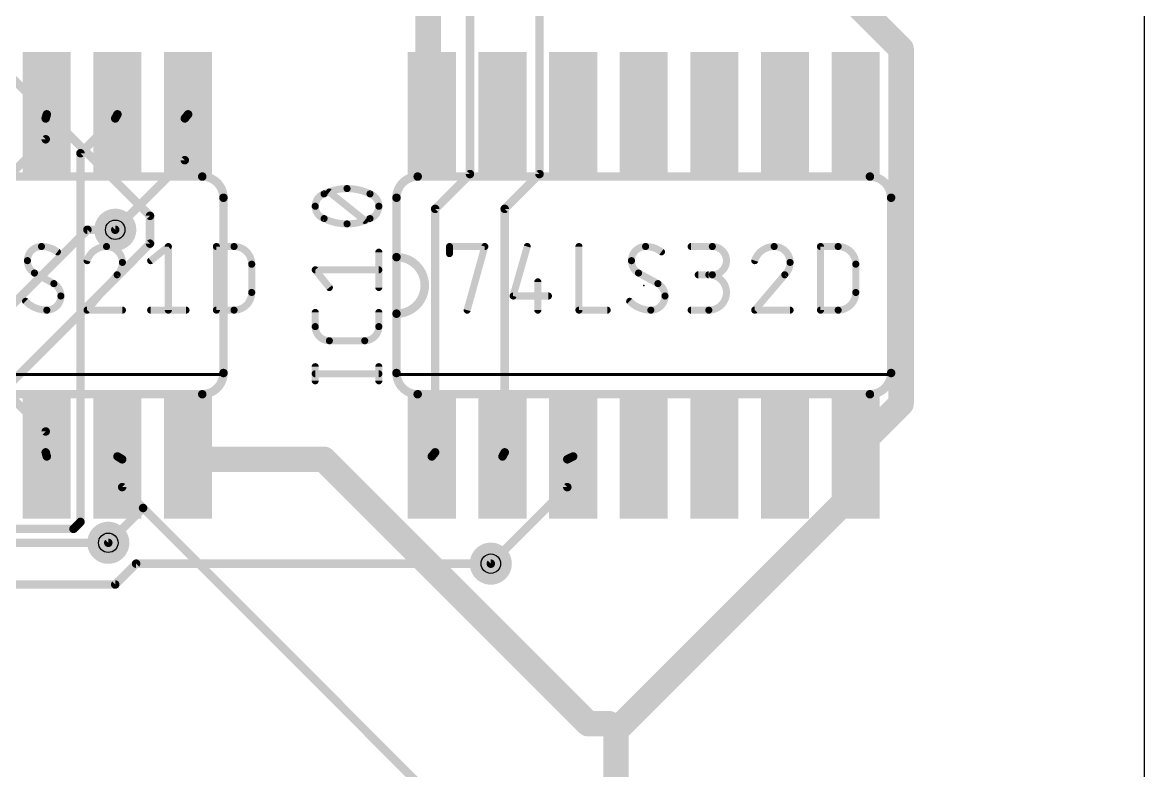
# Model space of a CAD drawing. Extents: x 0 to 200, y 0 to 49.
# Drawn here: x 179.83 to 200, y 24.28 to 37.72 of the extents above; entities that cross this region are included whole.
import ezdxf

# ---------------------------------------------------------------- set-up
doc = ezdxf.new("R2010")
doc.units = 0
for name, color, linetype in [('1', 12, 'CONTINUOUS'), ('16', 132, 'CONTINUOUS'), ('18', 110, 'CONTINUOUS'), ('20', 31, 'CONTINUOUS'), ('21', 253, 'CONTINUOUS'), ('23', 53, 'CONTINUOUS'), ('25', 253, 'CONTINUOUS'), ('27', 253, 'CONTINUOUS'), ('29', 253, 'CONTINUOUS'), ('31', 253, 'CONTINUOUS'), ('44', 253, 'CONTINUOUS'), ('51', 253, 'CONTINUOUS')]:
    doc.layers.add(name, color=color, linetype=linetype)

# ---------------------------------------------------------------- blocks, each defined once
blk = doc.blocks.new('RECT')
blk.add_solid([(-0.5, -0.5), (0.5, -0.5), (-0.5, 0.5), (0.5, 0.5)])
blk = doc.blocks.new('ROUNDV')
at = {"const_width": 0.5}
blk.add_lwpolyline([(0, -0.25, 1), (0, 0.25, 1), (0, -0.25)], format="xyb", dxfattribs=at)

msp = doc.modelspace()

# ---------------------------------------------------------------- linework, layer by layer
at = {"layer": '1'}
for points, const_width in [([(195.625, 37.25), (189.625, 43.25)], 0.4572), ([(187.875, 43.25), (187.875, 35)], 0.1524), ([(189.125, 42.75), (189.125, 35)], 0.1524), ([(187.125, 38.625), (187.125, 36.125)], 0.4572), ([(195.625, 30.875), (195.625, 37.25)], 0.4572), ([(187.125, 36.125), (187.19, 36.0734)], 0.4572), ([(180.25, 36), (180.27, 36.0734)], 0.1524), ([(181.5, 36), (181.54, 36.0734)], 0.1524), ([(182.75, 36), (182.81, 36.0734)], 0.1524), ([(180.25, 35.625), (180.25, 36)], 0.1524), ([(181.5, 36), (180.875, 35.375)], 0.1524), ([(182.75, 35.25), (182.75, 36)], 0.1524), ([(179.125, 34.5), (180.25, 35.625)], 0.1524), ([(180.875, 35.375), (180.875, 28.75)], 0.1524), ([(181.5, 34), (182.75, 35.25)], 0.1524), ([(187.875, 35), (187.25, 34.375)], 0.1524), ([(189.125, 35), (188.5, 34.375)], 0.1524), ([(187.25, 34.375), (187.25, 30)], 0.1524), ([(188.5, 34.375), (188.5, 30)], 0.1524), ([(178.375, 32.25), (180.25, 30.375)], 0.1524), ([(194.875, 30.125), (195.625, 30.875)], 0.4572), ([(180.25, 30.375), (180.25, 30)], 0.1524), ([(194.875, 30.125), (194.81, 29.9266)], 0.4572), ([(180.25, 30), (180.27, 29.9266)], 0.1524), ([(182.875, 29.875), (182.81, 29.9266)], 0.4572), ([(185.25, 29.875), (182.875, 29.875)], 0.4572), ([(190, 25.125), (185.25, 29.875)], 0.4572), ([(187.25, 30), (187.19, 29.9266)], 0.1524), ([(188.5, 30), (188.46, 29.9266)], 0.1524), ([(194.75, 29.875), (194.81, 29.9266)], 0.4572), ([(194.75, 29.875), (194.75, 29.25)], 0.4572), ([(181.625, 29.875), (181.54, 29.9266)], 0.1524), ([(181.625, 29.875), (181.625, 29.375)], 0.1524), ([(189.625, 29.875), (189.73, 29.9266)], 0.1524), ([(189.625, 29.375), (189.625, 29.875)], 0.1524), ([(181.625, 29.375), (182, 29)], 0.1524), ([(188.25, 28), (189.625, 29.375)], 0.1524), ([(194.75, 29.25), (190.5, 25)], 0.4572), ([(182, 29), (181.375, 28.375)], 0.1524), ([(182, 29), (188.75, 22.25)], 0.1524), ([(180.75, 28.625), (176, 28.625)], 0.1524), ([(180.875, 28.75), (180.75, 28.625)], 0.1524), ([(190.375, 25.125), (190, 25.125)], 0.4572), ([(190.375, 25.125), (190.5, 25)], 0.4572), ([(190.5, 25), (190.5, 7.625)], 0.4572)]:
    msp.add_lwpolyline(points, dxfattribs=dict(at, const_width=const_width))
for points, const_width in [([(195.7393, 37.25, 1), (195.5107, 37.25)], 0.2286), ([(195.5442, 37.1692, 1), (195.7058, 37.3308)], 0.2286), ([(187.1961, 36.2145, 1), (187.0539, 36.0355)], 0.2286), ([(180.3068, 36.0634, 1), (180.2332, 36.0834)], 0.0762), ([(181.5735, 36.0552, 1), (181.5065, 36.0916)], 0.0762), ([(182.8395, 36.0493, 1), (182.7805, 36.0975)], 0.0762), ([(187.0107, 36.125, 1), (187.2393, 36.125)], 0.2286), ([(187.1189, 35.9839, 1), (187.2611, 36.1629)], 0.2286), ([(180.2881, 36, 1), (180.2119, 36)], 0.0762), ([(180.2132, 36.01, 1), (180.2868, 35.99)], 0.0762), ([(181.4665, 36.0182, 1), (181.5335, 35.9818)], 0.0762), ([(181.5269, 35.9731, 1), (181.4731, 36.0269)], 0.0762), ([(182.7881, 36, 1), (182.7119, 36)], 0.0762), ([(182.7205, 36.0241, 1), (182.7795, 35.9759)], 0.0762), ([(180.2769, 35.5981, 1), (180.2231, 35.6519)], 0.0762), ([(180.2119, 35.625, 1), (180.2881, 35.625)], 0.0762), ([(180.9131, 35.375, 1), (180.8369, 35.375)], 0.0762), ([(180.8481, 35.4019, 1), (180.9019, 35.3481)], 0.0762), ([(182.7769, 35.2231, 1), (182.7231, 35.2769)], 0.0762), ([(182.7119, 35.25, 1), (182.7881, 35.25)], 0.0762), ([(187.8369, 35, 1), (187.9131, 35)], 0.0762), ([(187.9019, 34.9731, 1), (187.8481, 35.0269)], 0.0762), ([(189.0869, 35, 1), (189.1631, 35)], 0.0762), ([(189.1519, 34.9731, 1), (189.0981, 35.0269)], 0.0762), ([(187.2881, 34.375, 1), (187.2119, 34.375)], 0.0762), ([(187.2231, 34.4019, 1), (187.2769, 34.3481)], 0.0762), ([(188.5381, 34.375, 1), (188.4619, 34.375)], 0.0762), ([(188.4731, 34.4019, 1), (188.5269, 34.3481)], 0.0762), ([(181.4731, 34.0269, 1), (181.5269, 33.9731)], 0.0762), ([(195.7058, 30.7942, 1), (195.5442, 30.9558)], 0.2286), ([(195.5107, 30.875, 1), (195.7393, 30.875)], 0.2286), ([(180.2881, 30.375, 1), (180.2119, 30.375)], 0.0762), ([(180.2231, 30.3481, 1), (180.2769, 30.4019)], 0.0762), ([(194.7942, 30.2058, 1), (194.9558, 30.0442)], 0.2286), ([(194.9836, 30.0894, 1), (194.7664, 30.1606)], 0.2286), ([(180.2868, 30.01, 1), (180.2132, 29.99)], 0.0762), ([(182.8811, 30.0161, 1), (182.7389, 29.8371)], 0.2286), ([(182.875, 29.9893, 1), (182.875, 29.7607)], 0.2286), ([(182.8039, 29.7855, 1), (182.9461, 29.9645)], 0.2286), ([(185.3308, 29.9558, 1), (185.1692, 29.7942)], 0.2286), ([(185.25, 29.7607, 1), (185.25, 29.9893)], 0.2286), ([(187.2795, 29.9759, 1), (187.2205, 30.0241)], 0.0762), ([(188.5335, 29.9818, 1), (188.4665, 30.0182)], 0.0762), ([(194.8643, 29.875, 1), (194.6357, 29.875)], 0.2286), ([(194.6755, 29.9617, 1), (194.8245, 29.7883)], 0.2286), ([(194.7014, 29.9622, 1), (194.9186, 29.891)], 0.2286), ([(194.8845, 29.8399, 1), (194.7355, 30.0133)], 0.2286), ([(180.2119, 30, 1), (180.2881, 30)], 0.0762), ([(180.2332, 29.9166, 1), (180.3068, 29.9366)], 0.0762), ([(181.5598, 29.9592, 1), (181.5202, 29.894)], 0.0762), ([(181.6631, 29.875, 1), (181.5869, 29.875)], 0.0762), ([(181.6052, 29.8424, 1), (181.6448, 29.9076)], 0.0762), ([(187.1605, 29.9507, 1), (187.2195, 29.9025)], 0.0762), ([(187.2119, 30, 1), (187.2881, 30)], 0.0762), ([(188.4265, 29.9448, 1), (188.4935, 29.9084)], 0.0762), ([(188.4619, 30, 1), (188.5381, 30)], 0.0762), ([(189.6631, 29.875, 1), (189.5869, 29.875)], 0.0762), ([(189.6082, 29.9092, 1), (189.6418, 29.8408)], 0.0762), ([(189.7468, 29.8924, 1), (189.7132, 29.9608)], 0.0762), ([(181.6519, 29.4019, 1), (181.5981, 29.3481)], 0.0762), ([(189.6519, 29.3481, 1), (189.5981, 29.4019)], 0.0762), ([(194.8308, 29.1692, 1), (194.6692, 29.3308)], 0.2286), ([(181.5869, 29.375, 1), (181.6631, 29.375)], 0.0762), ([(189.5869, 29.375, 1), (189.6631, 29.375)], 0.0762), ([(194.6357, 29.25, 1), (194.8643, 29.25)], 0.2286), ([(182.0269, 29.0269, 1), (181.9731, 28.9731)], 0.0762), ([(182.0269, 28.9731, 1), (181.9731, 29.0269)], 0.0762), ([(181.9731, 28.9731, 1), (182.0269, 29.0269)], 0.0762), ([(180.7231, 28.6519, 1), (180.7769, 28.5981)], 0.0762), ([(180.75, 28.5869, 1), (180.75, 28.6631)], 0.0762), ([(180.8369, 28.75, 1), (180.9131, 28.75)], 0.0762), ([(180.9019, 28.7231, 1), (180.8481, 28.7769)], 0.0762), ([(181.3481, 28.4019, 1), (181.4019, 28.3481)], 0.0762), ([(188.2231, 28.0269, 1), (188.2769, 27.9731)], 0.0762), ([(190, 25.2393, 1), (190, 25.0107)], 0.2286), ([(189.9192, 25.0442, 1), (190.0808, 25.2058)], 0.2286), ([(190.4558, 25.2058, 1), (190.2942, 25.0442)], 0.2286), ([(190.375, 25.0107, 1), (190.375, 25.2393)], 0.2286), ([(190.6143, 25, 1), (190.3857, 25)], 0.2286), ([(190.4192, 25.0808, 1), (190.5808, 24.9192)], 0.2286), ([(190.4192, 24.9192, 1), (190.5808, 25.0808)], 0.2286)]:
    msp.add_lwpolyline(points, format="xyb", dxfattribs=dict(at, const_width=const_width))
at = {"layer": '16', "const_width": 0.1524}
for points in [[(179.375, 37), (182.125, 34.25)], [(182.125, 34.25), (182.125, 33.75)], [(177.875, 30.875), (181, 34)], [(181, 34), (181.5, 34)], [(182.125, 33.75), (178.875, 30.5)], [(181.375, 28.375), (169.625, 28.375)], [(181.5, 27.625), (181.875, 28)], [(181.875, 28), (188.25, 28)], [(164, 27.625), (181.5, 27.625)]]:
    msp.add_lwpolyline(points, dxfattribs=at)
at = {"layer": '16', "const_width": 0.0762}
for points in [[(182.1631, 34.25, 1), (182.0869, 34.25)], [(182.0981, 34.2231, 1), (182.1519, 34.2769)], [(181, 34.0381, 1), (181, 33.9619)], [(181.0269, 33.9731, 1), (180.9731, 34.0269)], [(181.5, 33.9619, 1), (181.5, 34.0381)], [(182.0869, 33.75, 1), (182.1631, 33.75)], [(182.1519, 33.7231, 1), (182.0981, 33.7769)], [(181.375, 28.3369, 1), (181.375, 28.4131)], [(181.875, 28.0381, 1), (181.875, 27.9619)], [(181.9019, 27.9731, 1), (181.8481, 28.0269)], [(188.25, 27.9619, 1), (188.25, 28.0381)], [(181.4731, 27.6519, 1), (181.5269, 27.5981)], [(181.5, 27.5869, 1), (181.5, 27.6631)]]:
    msp.add_lwpolyline(points, format="xyb", dxfattribs=at)
at = {"layer": '20'}
msp.add_line((200, 0), (200, 48), dxfattribs=at)
at = {"layer": '21'}
for points, const_width in [([(183.064, 34.9558), (174.936, 34.9558)], 0.1524), ([(195.064, 34.9558), (186.936, 34.9558)], 0.1524), ([(183.445, 31.4252), (183.445, 34.5748)], 0.1524), ([(186.555, 34.5748), (186.555, 33.508)], 0.1524), ([(195.445, 31.4252), (195.445, 34.5748)], 0.1524), ([(186.555, 33.508), (186.555, 32.492)], 0.1524), ([(186.555, 32.492), (186.555, 31.4252)], 0.1524), ([(174.555, 31.3998), (183.445, 31.3998)], 0.0508), ([(186.555, 31.3998), (195.445, 31.3998)], 0.0508), ([(174.936, 31.0442), (183.064, 31.0442)], 0.1524), ([(186.936, 31.0442), (195.064, 31.0442)], 0.1524)]:
    msp.add_lwpolyline(points, dxfattribs=dict(at, const_width=const_width))
for points, const_width in [([(183.445, 34.5748, 0.4142), (183.064, 34.9558)], 0.1524), ([(183.064, 34.9939, 1), (183.064, 34.9177)], 0.0762), ([(183.064, 34.9177, 1), (183.064, 34.9939)], 0.0762), ([(186.936, 34.9558, 0.4142), (186.555, 34.5748)], 0.1524), ([(186.936, 34.9939, 1), (186.936, 34.9177)], 0.0762), ([(186.936, 34.9177, 1), (186.936, 34.9939)], 0.0762), ([(195.445, 34.5748, 0.4142), (195.064, 34.9558)], 0.1524), ([(195.064, 34.9939, 1), (195.064, 34.9177)], 0.0762), ([(195.064, 34.9177, 1), (195.064, 34.9939)], 0.0762), ([(183.4831, 34.5748, 1), (183.4069, 34.5748)], 0.0762), ([(183.4069, 34.5748, 1), (183.4831, 34.5748)], 0.0762), ([(186.5931, 34.5748, 1), (186.5169, 34.5748)], 0.0762), ([(186.5169, 34.5748, 1), (186.5931, 34.5748)], 0.0762), ([(195.4831, 34.5748, 1), (195.4069, 34.5748)], 0.0762), ([(195.4069, 34.5748, 1), (195.4831, 34.5748)], 0.0762), ([(186.5931, 33.508, 1), (186.5169, 33.508)], 0.0762), ([(186.555, 32.492, 1), (186.555, 33.508)], 0.1524), ([(186.555, 33.5461, 1), (186.555, 33.4699)], 0.0762), ([(186.5169, 33.508, 1), (186.5931, 33.508)], 0.0762), ([(186.5931, 32.492, 1), (186.5169, 32.492)], 0.0762), ([(186.555, 32.5301, 1), (186.555, 32.4539)], 0.0762), ([(186.5169, 32.492, 1), (186.5931, 32.492)], 0.0762), ([(183.064, 31.0442, 0.4142), (183.445, 31.4252)], 0.1524), ([(183.4831, 31.4252, 1), (183.4069, 31.4252)], 0.0762), ([(183.4069, 31.4252, 1), (183.4831, 31.4252)], 0.0762), ([(186.555, 31.4252, 0.4142), (186.936, 31.0442)], 0.1524), ([(186.5931, 31.4252, 1), (186.5169, 31.4252)], 0.0762), ([(186.5169, 31.4252, 1), (186.5931, 31.4252)], 0.0762), ([(195.064, 31.0442, 0.4142), (195.445, 31.4252)], 0.1524), ([(195.4831, 31.4252, 1), (195.4069, 31.4252)], 0.0762), ([(195.4069, 31.4252, 1), (195.4831, 31.4252)], 0.0762), ([(183.445, 31.3871, 1), (183.445, 31.4125)], 0.0254), ([(186.555, 31.4125, 1), (186.555, 31.3871)], 0.0254), ([(195.445, 31.3871, 1), (195.445, 31.4125)], 0.0254), ([(183.064, 31.0823, 1), (183.064, 31.0061)], 0.0762), ([(183.064, 31.0061, 1), (183.064, 31.0823)], 0.0762), ([(186.936, 31.0823, 1), (186.936, 31.0061)], 0.0762), ([(186.936, 31.0061, 1), (186.936, 31.0823)], 0.0762), ([(195.064, 31.0823, 1), (195.064, 31.0061)], 0.0762), ([(195.064, 31.0061, 1), (195.064, 31.0823)], 0.0762)]:
    msp.add_lwpolyline(points, format="xyb", dxfattribs=dict(at, const_width=const_width))
at = {"layer": '23'}
msp.add_point((191, 33), dxfattribs=at)
at = {"layer": '25'}
for points, const_width in [([(185.2533, 34.6446, 0.3205), (185.0945, 34.4224)], 0.127), ([(185.2393, 34.6732, 1), (185.2672, 34.6161)], 0.0635), ([(185.666, 34.7399, 0.1139), (185.2533, 34.6446)], 0.127), ([(185.2635, 34.6146, 1), (185.243, 34.6747)], 0.0635), ([(185.3683, 34.7012, 1), (185.3287, 34.6516)], 0.0635), ([(186.0788, 34.6446, 0.1139), (185.666, 34.7399)], 0.127), ([(185.666, 34.7716, 1), (185.666, 34.7081)], 0.0635), ([(185.666, 34.7081, 1), (185.666, 34.7716)], 0.0635), ([(186.089, 34.6747, 1), (186.0685, 34.6146)], 0.0635), ([(186.2375, 34.4224, 0.3205), (186.0788, 34.6446)], 0.127), ([(186.0648, 34.6161, 1), (186.0927, 34.6732)], 0.0635), ([(185.0945, 34.4224, 0.3205), (185.2533, 34.2001)], 0.127), ([(185.1262, 34.4224, 1), (185.0628, 34.4224)], 0.0635), ([(185.0628, 34.4224, 1), (185.1262, 34.4224)], 0.0635), ([(186.0788, 34.2001, 0.3205), (186.2375, 34.4224)], 0.127), ([(186.2692, 34.4224, 1), (186.2058, 34.4224)], 0.0635), ([(186.2058, 34.4224, 1), (186.2692, 34.4224)], 0.0635), ([(185.2672, 34.2287, 1), (185.2393, 34.1716)], 0.0635), ([(185.2533, 34.2001, 0.1139), (185.666, 34.1049)], 0.127), ([(185.243, 34.1701, 1), (185.2635, 34.2302)], 0.0635), ([(185.666, 34.1049, 0.1139), (186.0788, 34.2001)], 0.127), ([(185.666, 34.1366, 1), (185.666, 34.0731)], 0.0635), ([(185.666, 34.0731, 1), (185.666, 34.1366)], 0.0635), ([(185.9637, 34.1436, 1), (186.0033, 34.1932)], 0.0635), ([(186.0685, 34.2302, 1), (186.089, 34.1701)], 0.0635), ([(186.0927, 34.1716, 1), (186.0648, 34.2287)], 0.0635), ([(186.2692, 33.5969, 1), (186.2058, 33.5969)], 0.0635), ([(185.1193, 33.2992, 1), (185.0697, 33.2596)], 0.0635), ([(185.0945, 33.3111, 1), (185.0945, 33.2476)], 0.0635), ([(186.2375, 33.2476, 1), (186.2375, 33.3111)], 0.0635), ([(185.3237, 32.9421, 1), (185.3733, 32.9817)], 0.0635), ([(186.2058, 32.9619, 1), (186.2692, 32.9619)], 0.0635), ([(185.1262, 32.5137, 1), (185.0628, 32.5137)], 0.0635), ([(186.2692, 32.5137, 1), (186.2058, 32.5137)], 0.0635), ([(185.0945, 32.2597, 0.4142), (185.3485, 32.0057)], 0.127), ([(185.1262, 32.2597, 1), (185.0628, 32.2597)], 0.0635), ([(185.0628, 32.2597, 1), (185.1262, 32.2597)], 0.0635), ([(185.9835, 32.0057, 0.4142), (186.2375, 32.2597)], 0.127), ([(186.2692, 32.2597, 1), (186.2058, 32.2597)], 0.0635), ([(186.2058, 32.2597, 1), (186.2692, 32.2597)], 0.0635), ([(185.3485, 32.0374, 1), (185.3485, 31.9739)], 0.0635), ([(185.3485, 31.9739, 1), (185.3485, 32.0374)], 0.0635), ([(185.9835, 32.0374, 1), (185.9835, 31.9739)], 0.0635), ([(185.9835, 31.9739, 1), (185.9835, 32.0374)], 0.0635), ([(185.0945, 31.4443, 1), (185.0945, 31.3808)], 0.0635), ([(185.1262, 31.5395, 1), (185.0628, 31.5395)], 0.0635), ([(186.2692, 31.5395, 1), (186.2058, 31.5395)], 0.0635), ([(186.2375, 31.3808, 1), (186.2375, 31.4443)], 0.0635), ([(185.0628, 31.2855, 1), (185.1262, 31.2855)], 0.0635), ([(186.2058, 31.2855, 1), (186.2692, 31.2855)], 0.0635)]:
    msp.add_lwpolyline(points, format="xyb", dxfattribs=dict(at, const_width=const_width))
at = {"layer": '25', "const_width": 0.127}
for points in [[(185.9835, 34.1684), (185.3485, 34.6764)], [(186.2375, 32.9619), (186.2375, 33.5969)], [(185.3485, 32.9619), (185.0945, 33.2794)], [(185.0945, 33.2794), (186.2375, 33.2794)], [(185.0945, 32.2597), (185.0945, 32.5137)], [(186.2375, 32.5137), (186.2375, 32.2597)], [(185.9835, 32.0057), (185.3485, 32.0057)], [(185.0945, 31.2855), (185.0945, 31.5395)], [(185.0945, 31.4125), (186.2375, 31.4125)], [(186.2375, 31.2855), (186.2375, 31.5395)]]:
    msp.add_lwpolyline(points, dxfattribs=at)
at = {"layer": '27'}
for points, const_width in [([(180.1747, 33.6985, 0.4142), (179.9207, 33.4445)], 0.127), ([(180.1747, 33.7303, 1), (180.1747, 33.6668)], 0.0635), ([(180.4605, 33.6033, 0.1623), (180.1747, 33.6985)], 0.127), ([(180.1747, 33.6668, 1), (180.1747, 33.7303)], 0.0635), ([(181.3431, 33.6985, 0.3252), (180.9939, 33.4445)], 0.127), ([(181.3431, 33.7303, 1), (181.3431, 33.6668)], 0.0635), ([(181.6289, 33.4128, 0.4142), (181.3431, 33.6985)], 0.127), ([(181.3431, 33.6668, 1), (181.3431, 33.7303)], 0.0635), ([(182.4861, 33.6985, 1), (182.4226, 33.6985)], 0.0635), ([(182.4742, 33.6737, 1), (182.4346, 33.7233)], 0.0635), ([(183.318, 33.7303, 1), (183.318, 33.6668)], 0.0635), ([(183.3497, 33.6985, 1), (183.2862, 33.6985)], 0.0635), ([(183.6355, 33.7303, 1), (183.6355, 33.6668)], 0.0635), ([(183.953, 33.381, 0.4142), (183.6355, 33.6985)], 0.127), ([(183.6355, 33.6668, 1), (183.6355, 33.7303)], 0.0635), ([(187.5075, 33.7303, 1), (187.5075, 33.6668)], 0.0635), ([(187.5393, 33.6985, 1), (187.4758, 33.6985)], 0.0635), ([(188.1731, 33.69, 1), (188.1119, 33.707)], 0.0635), ([(188.1425, 33.6668, 1), (188.1425, 33.7303)], 0.0635), ([(188.935, 33.6898, 1), (188.874, 33.7072)], 0.0635), ([(189.8659, 33.6985, 1), (189.8024, 33.6985)], 0.0635), ([(191.0317, 33.6985, 0.4142), (190.7777, 33.4445)], 0.127), ([(191.0317, 33.7303, 1), (191.0317, 33.6668)], 0.0635), ([(191.3175, 33.6033, 0.1623), (191.0317, 33.6985)], 0.127), ([(191.0317, 33.6668, 1), (191.0317, 33.7303)], 0.0635), ([(191.8509, 33.7303, 1), (191.8509, 33.6668)], 0.0635), ([(192.2319, 33.7303, 1), (192.2319, 33.6668)], 0.0635), ([(192.2319, 33.1905, 1), (192.2319, 33.6985)], 0.127), ([(192.2319, 33.6668, 1), (192.2319, 33.7303)], 0.0635), ([(193.3431, 33.6985, 0.3252), (192.9939, 33.4445)], 0.127), ([(193.3431, 33.7303, 1), (193.3431, 33.6668)], 0.0635), ([(193.6289, 33.4128, 0.4142), (193.3431, 33.6985)], 0.127), ([(193.3431, 33.6668, 1), (193.3431, 33.7303)], 0.0635), ([(194.175, 33.7303, 1), (194.175, 33.6668)], 0.0635), ([(194.2067, 33.6985, 1), (194.1432, 33.6985)], 0.0635), ([(194.4925, 33.7303, 1), (194.4925, 33.6668)], 0.0635), ([(194.81, 33.381, 0.4142), (194.4925, 33.6985)], 0.127), ([(194.4925, 33.6668, 1), (194.4925, 33.7303)], 0.0635), ([(179.9207, 33.4445, 0.2656), (180.0477, 33.2223)], 0.127), ([(179.9525, 33.4445, 1), (179.889, 33.4445)], 0.0635), ([(180.4414, 33.5779, 1), (180.4795, 33.6286)], 0.0635), ([(180.9637, 33.4543, 1), (181.0241, 33.4347)], 0.0635), ([(182.1171, 33.4693, 1), (182.1567, 33.4197)], 0.0635), ([(187.4758, 33.5715, 1), (187.5393, 33.5715)], 0.0635), ([(190.7777, 33.4445, 0.2656), (190.9047, 33.2223)], 0.127), ([(190.8095, 33.4445, 1), (190.746, 33.4445)], 0.0635), ([(191.2984, 33.5779, 1), (191.3365, 33.6286)], 0.0635), ([(192.9637, 33.4543, 1), (193.0241, 33.4347)], 0.0635), ([(179.889, 33.4445, 1), (179.9525, 33.4445)], 0.0635), ([(180.063, 33.2501, 1), (180.0325, 33.1944)], 0.0635), ([(180.0316, 33.1949, 1), (180.0639, 33.2496)], 0.0635), ([(181.5336, 33.1905, 0.2053), (181.6289, 33.4128)], 0.127), ([(181.6606, 33.4128, 1), (181.5971, 33.4127)], 0.0635), ([(181.5971, 33.4128, 1), (181.6606, 33.4128)], 0.0635), ([(183.9847, 33.381, 1), (183.9212, 33.381)], 0.0635), ([(183.9212, 33.381, 1), (183.9847, 33.381)], 0.0635), ([(190.746, 33.4445, 1), (190.8095, 33.4445)], 0.0635), ([(190.92, 33.2501, 1), (190.8895, 33.1944)], 0.0635), ([(190.8886, 33.1949, 1), (190.9209, 33.2496)], 0.0635), ([(193.5336, 33.1905, 0.2053), (193.6289, 33.4128)], 0.127), ([(193.6606, 33.4128, 1), (193.5971, 33.4127)], 0.0635), ([(193.5971, 33.4128, 1), (193.6606, 33.4128)], 0.0635), ([(194.8417, 33.381, 1), (194.7782, 33.381)], 0.0635), ([(194.7782, 33.381, 1), (194.8417, 33.381)], 0.0635), ([(180.524, 32.8095, 0.2656), (180.397, 33.0318)], 0.127), ([(180.4131, 33.0591, 1), (180.3809, 33.0044)], 0.0635), ([(180.3818, 33.0039, 1), (180.4122, 33.0596)], 0.0635), ([(181.5118, 33.2135, 1), (181.5555, 33.1675)], 0.0635), ([(181.5578, 33.1699, 1), (181.5095, 33.2111)], 0.0635), ([(189.1267, 33.0635, 1), (189.0633, 33.0635)], 0.0635), ([(191.381, 32.8095, 0.2656), (191.254, 33.0318)], 0.127), ([(191.2701, 33.0591, 1), (191.2379, 33.0044)], 0.0635), ([(191.2388, 33.0039, 1), (191.2692, 33.0596)], 0.0635), ([(191.9779, 33.2223, 1), (191.9779, 33.1587)], 0.0635), ([(192.1684, 33.2223, 1), (192.1684, 33.1587)], 0.0635), ([(192.1684, 32.5555, 1), (192.1684, 33.1905)], 0.127), ([(192.2319, 33.2223, 1), (192.2319, 33.1587)], 0.0635), ([(192.2319, 33.1587, 1), (192.2319, 33.2223)], 0.0635), ([(193.5118, 33.2135, 1), (193.5555, 33.1675)], 0.0635), ([(193.5578, 33.1699, 1), (193.5095, 33.2111)], 0.0635), ([(183.6355, 32.5555, 0.4142), (183.953, 32.873)], 0.127), ([(183.9847, 32.873, 1), (183.9212, 32.873)], 0.0635), ([(183.9212, 32.873, 1), (183.9847, 32.873)], 0.0635), ([(194.4925, 32.5555, 0.4142), (194.81, 32.873)], 0.127), ([(194.8417, 32.873, 1), (194.7782, 32.873)], 0.0635), ([(194.7782, 32.873, 1), (194.8417, 32.873)], 0.0635), ([(179.889, 32.7142, 0.2), (180.27, 32.5555)], 0.127), ([(179.9115, 32.7366, 1), (179.8665, 32.6919)], 0.0635), ([(180.27, 32.5555, 0.4142), (180.524, 32.8095)], 0.127), ([(180.5557, 32.8095, 1), (180.4922, 32.8095)], 0.0635), ([(180.4922, 32.8095, 1), (180.5557, 32.8095)], 0.0635), ([(188.6505, 32.8413, 1), (188.6505, 32.7777)], 0.0635), ([(188.62, 32.8182, 1), (188.681, 32.8008)], 0.0635), ([(189.2855, 32.7777, 1), (189.2855, 32.8413)], 0.0635), ([(190.746, 32.7142, 0.2), (191.127, 32.5555)], 0.127), ([(190.7685, 32.7366, 1), (190.7235, 32.6919)], 0.0635), ([(191.127, 32.5555, 0.4142), (191.381, 32.8095)], 0.127), ([(191.4127, 32.8095, 1), (191.3492, 32.8095)], 0.0635), ([(191.3492, 32.8095, 1), (191.4127, 32.8095)], 0.0635), ([(180.27, 32.5873, 1), (180.27, 32.5237)], 0.0635), ([(180.27, 32.5237, 1), (180.27, 32.5873)], 0.0635), ([(180.9939, 32.5873, 1), (180.9939, 32.5237)], 0.0635), ([(180.9697, 32.5761, 1), (181.0181, 32.5349)], 0.0635), ([(181.6289, 32.5237, 1), (181.6289, 32.5873)], 0.0635), ([(182.1369, 32.5873, 1), (182.1369, 32.5237)], 0.0635), ([(182.4226, 32.5555, 1), (182.4861, 32.5555)], 0.0635), ([(182.7719, 32.5237, 1), (182.7719, 32.5873)], 0.0635), ([(183.318, 32.5873, 1), (183.318, 32.5237)], 0.0635), ([(183.2862, 32.5555, 1), (183.3497, 32.5555)], 0.0635), ([(183.6355, 32.5873, 1), (183.6355, 32.5237)], 0.0635), ([(183.6355, 32.5237, 1), (183.6355, 32.5873)], 0.0635), ([(187.7944, 32.564, 1), (187.8556, 32.547)], 0.0635), ([(189.0633, 32.5555, 1), (189.1267, 32.5555)], 0.0635), ([(189.8341, 32.5873, 1), (189.8341, 32.5237)], 0.0635), ([(189.8024, 32.5555, 1), (189.8659, 32.5555)], 0.0635), ([(190.3421, 32.5237, 1), (190.3421, 32.5873)], 0.0635), ([(191.127, 32.5873, 1), (191.127, 32.5237)], 0.0635), ([(191.127, 32.5237, 1), (191.127, 32.5873)], 0.0635), ([(191.8509, 32.5873, 1), (191.8509, 32.5237)], 0.0635), ([(192.1684, 32.5873, 1), (192.1684, 32.5237)], 0.0635), ([(192.1684, 32.5237, 1), (192.1684, 32.5873)], 0.0635), ([(192.9939, 32.5873, 1), (192.9939, 32.5237)], 0.0635), ([(192.9697, 32.5761, 1), (193.0181, 32.5349)], 0.0635), ([(193.6289, 32.5237, 1), (193.6289, 32.5873)], 0.0635), ([(194.175, 32.5873, 1), (194.175, 32.5237)], 0.0635), ([(194.1432, 32.5555, 1), (194.2067, 32.5555)], 0.0635), ([(194.4925, 32.5873, 1), (194.4925, 32.5237)], 0.0635), ([(194.4925, 32.5237, 1), (194.4925, 32.5873)], 0.0635)]:
    msp.add_lwpolyline(points, format="xyb", dxfattribs=dict(at, const_width=const_width))
at = {"layer": '27', "const_width": 0.127}
for points in [[(182.1369, 33.4445), (182.4544, 33.6985)], [(182.4544, 33.6985), (182.4544, 32.5555)], [(183.318, 32.5555), (183.318, 33.6985)], [(183.318, 33.6985), (183.6355, 33.6985)], [(187.5075, 33.5715), (187.5075, 33.6985)], [(187.5075, 33.6985), (188.1425, 33.6985)], [(188.1425, 33.6985), (187.825, 32.5555)], [(188.9045, 33.6985), (188.6505, 32.8095)], [(189.8341, 33.6985), (189.8341, 32.5555)], [(191.8509, 33.6985), (192.2319, 33.6985)], [(194.175, 32.5555), (194.175, 33.6985)], [(194.175, 33.6985), (194.4925, 33.6985)], [(180.397, 33.0318), (180.0477, 33.2223)], [(183.953, 33.381), (183.953, 32.873)], [(191.254, 33.0318), (190.9047, 33.2223)], [(194.81, 33.381), (194.81, 32.873)], [(181.5336, 33.1905), (180.9939, 32.5555)], [(189.095, 33.0635), (189.095, 32.5555)], [(192.2319, 33.1905), (191.9779, 33.1905)], [(193.5336, 33.1905), (192.9939, 32.5555)], [(188.6505, 32.8095), (189.2855, 32.8095)], [(180.9939, 32.5555), (181.6289, 32.5555)], [(182.1369, 32.5555), (182.7719, 32.5555)], [(183.6355, 32.5555), (183.318, 32.5555)], [(189.8341, 32.5555), (190.3421, 32.5555)], [(191.8509, 32.5555), (192.1684, 32.5555)], [(192.9939, 32.5555), (193.6289, 32.5555)], [(194.4925, 32.5555), (194.175, 32.5555)]]:
    msp.add_lwpolyline(points, dxfattribs=at)
at = {"layer": '44'}
for centre in [(181.5, 34), (181.375, 28.375), (188.25, 28)]:
    msp.add_circle(centre, 0.175, dxfattribs=at)

# ---------------------------------------------------------------- block references
at = {"layer": '1', "xscale": 0.6604, "yscale": 2.032}
for p in [(180.27, 36.0734), (181.54, 36.0734), (182.81, 36.0734), (187.19, 36.0734), (188.46, 36.0734), (189.73, 36.0734), (191, 36.0734), (192.27, 36.0734), (193.54, 36.0734), (194.81, 36.0734), (180.27, 29.9266), (181.54, 29.9266), (182.81, 29.9266), (187.19, 29.9266), (188.46, 29.9266), (189.73, 29.9266), (191, 29.9266), (192.27, 29.9266), (193.54, 29.9266), (194.81, 29.9266)]:
    msp.add_blockref('RECT', p, dxfattribs=at)
at = {"layer": '18', "xscale": 0.7564, "yscale": 0.7564}
for p in [(181.5, 34), (181.5, 34), (181.375, 28.375), (181.375, 28.375), (188.25, 28), (188.25, 28)]:
    msp.add_blockref('ROUNDV', p, dxfattribs=at)
at = {"layer": '29', "xscale": 0.8636, "yscale": 2.2352}
for p in [(180.27, 36.0734), (181.54, 36.0734), (182.81, 36.0734), (187.19, 36.0734), (188.46, 36.0734), (189.73, 36.0734), (191, 36.0734), (192.27, 36.0734), (193.54, 36.0734), (194.81, 36.0734), (180.27, 29.9266), (181.54, 29.9266), (182.81, 29.9266), (187.19, 29.9266), (188.46, 29.9266), (189.73, 29.9266), (191, 29.9266), (192.27, 29.9266), (193.54, 29.9266), (194.81, 29.9266)]:
    msp.add_blockref('RECT', p, dxfattribs=at)
at = {"layer": '31', "xscale": 0.6604, "yscale": 2.032}
for p in [(180.27, 36.0734), (181.54, 36.0734), (182.81, 36.0734), (187.19, 36.0734), (188.46, 36.0734), (189.73, 36.0734), (191, 36.0734), (192.27, 36.0734), (193.54, 36.0734), (194.81, 36.0734), (180.27, 29.9266), (181.54, 29.9266), (182.81, 29.9266), (187.19, 29.9266), (188.46, 29.9266), (189.73, 29.9266), (191, 29.9266), (192.27, 29.9266), (193.54, 29.9266), (194.81, 29.9266)]:
    msp.add_blockref('RECT', p, dxfattribs=at)
at = {"layer": '51', "xscale": 0.508, "yscale": 1.143}
for p in [(180.27, 35.5273), (181.54, 35.5273), (182.81, 35.5273), (187.19, 35.5273), (188.46, 35.5273), (189.73, 35.5273), (191, 35.5273), (192.27, 35.5273), (193.54, 35.5273), (194.81, 35.5273), (189.73, 30.4981), (180.27, 30.4727), (181.54, 30.4727), (182.81, 30.4727), (187.19, 30.4727), (188.46, 30.4727), (191, 30.4727), (192.27, 30.4727), (193.54, 30.4727), (194.81, 30.4727)]:
    msp.add_blockref('RECT', p, dxfattribs=at)

doc.saveas('drawing.dxf')
